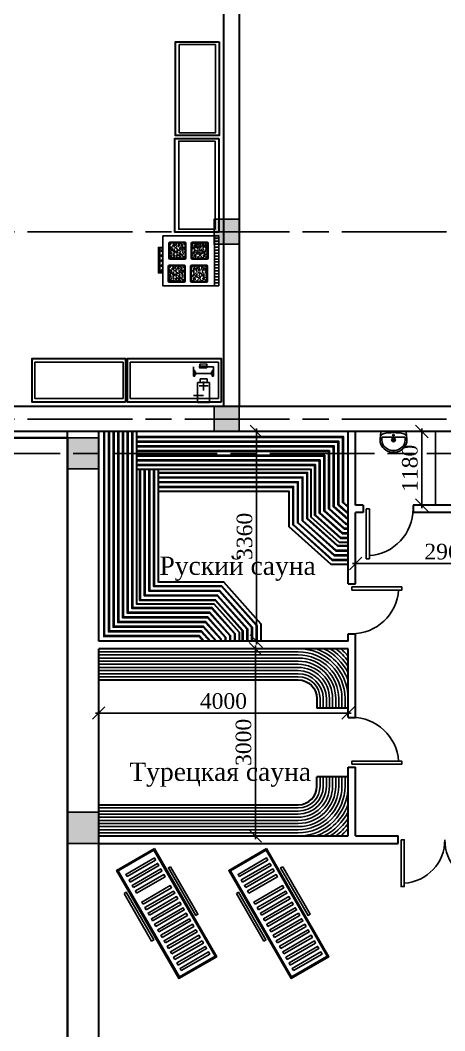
# Model space of a CAD drawing. Header units: inches. Extents: x 2870606 to 3671143, y -733551 to -473558.
# Drawn here: x 3140853 to 3147663, y -618146 to -601957 of the extents above; entities that cross this region are included whole.
import ezdxf

# ---------------------------------------------------------------- set-up
doc = ezdxf.new("R2010")
doc.units = ezdxf.units.IN
doc.header["$MEASUREMENT"] = 0
doc.linetypes.add('ACAD_ISO08W100', pattern=[36, 24, -3, 6, -3])
doc.layers.add('-OZTI Tefriş', color=170, linetype='Continuous')
doc.layers.add('ШРИФТ', color=7, linetype='Continuous')
doc.layers.add('_0', color=7, linetype='Continuous', lineweight=25)
doc.styles.add('GENERATED_STYLE_1', font='times.ttf')
doc.styles.add('J~stule', font='dutch.ttf')
doc.dimstyles.new('J~style', dxfattribs={"dimscale": 100, "dimtxt": 2.5, "dimasz": 2, "dimexe": 0.55, "dimexo": 0.725, "dimtad": 1, "dimdec": 0, "dimdsep": 46, "dimtxsty": 'J~stule', "dimblk": 'OBLIQUE', "dimcen": 2, "dimdle": 0.5, "dimadec": 0, "dimazin": 0, "dimtfac": 1, "dimtdec": 0, "dimtmove": 0, "dimatfit": 3, "dimfxl": 1, "dimarcsym": 0})
pattern_1 = [(185, (3143097.72, -605413.34), (-46.2807, 55.155), [7.5, -82.5]), (130, (3143097.72, -605413.34), (-43.377, -62.999), [6, -66]), (235.451, (3143093.86, -605408.74), (-89.6575, -7.844), [6.374, -70.114]), (181.184, (3143083.58, -605427.48), (-63.761, 87.169), [11.25, -123.75]), (231.636, (3143078.26, -605420.22), (-134.971, -2.79), [9.561, -105.171]), (126.184, (3143083.58, -605427.48), (-134.971, -2.79), [9, -99]), (156, (3143080.04, -605416.874), (-13.7382, 70.677), [7.5, -82.5]), (101, (3143080.04, -605416.874), (-68.481, -34.071), [6, -66]), (206.451, (3143078.896, -605410.984), (-82.219, 36.6064), [6.374, -70.114]), (172.5, (3143097.718, -605413.339), (-24.399, -22.6793), [0, -65.2, 0, -67, 0, -66.25]), (142.5, (3143097.718, -605413.34), (-46.491, -9.2873), [0, -38.2, 0, -63.7, 0, -25.25]), (102.5, (3143113.487, -605429.107), (-36.1521, 39.3418), [0, -25, 0, -78, 0, -103.5]), (92.5, (3143120.558, -605436.18), (-48.316, 34.159), [0, -32.5, 0, -51.8, 0, -73.5])]
pattern_2 = [(185, (3143087.315, -605782.84), (-46.2807, 55.155), [7.5, -82.5]), (130, (3143087.315, -605782.84), (-43.377, -62.999), [6, -66]), (235.451, (3143083.46, -605778.24), (-89.6575, -7.844), [6.374, -70.114]), (181.184, (3143073.17, -605796.98), (-63.761, 87.169), [11.25, -123.75]), (231.636, (3143067.86, -605789.72), (-134.971, -2.79), [9.561, -105.171]), (126.184, (3143073.17, -605796.98), (-134.971, -2.79), [9, -99]), (156, (3143069.64, -605786.37), (-13.7382, 70.677), [7.5, -82.5]), (101, (3143069.64, -605786.37), (-68.481, -34.071), [6, -66]), (206.451, (3143068.49, -605780.48), (-82.219, 36.6064), [6.374, -70.114]), (172.5, (3143087.315, -605782.837), (-24.399, -22.6793), [0, -65.2, 0, -67, 0, -66.25]), (142.5, (3143087.315, -605782.837), (-46.491, -9.2873), [0, -38.2, 0, -63.7, 0, -25.25]), (102.5, (3143103.084, -605798.606), (-36.1521, 39.3418), [0, -25, 0, -78, 0, -103.5]), (92.5, (3143110.155, -605805.677), (-48.316, 34.159), [0, -32.5, 0, -51.8, 0, -73.5])]

# ---------------------------------------------------------------- blocks, each defined once
blk = doc.blocks.new('mashina vzbivalynaya MV-25(UKM-14)')
for p, q in [((1102.9, 750, 54.5), (1110.9, 750, 54.5)), ((1103.2, 735.9, 54.5), (1102.9, 750, 54.5)), ((1103.2, 735.9, 54.5), (1102.9, 750, 54.5)), ((1102.9, 750, 54.5), (1106.9, 750, 46.5)), ((1107.2, 736, 46.5), (1106.9, 750, 46.5)), ((1110.9, 750, 46.5), (1106.9, 750, 46.5)), ((1106.9, 750, 46.5), (1107.2, 736, 46.5)), ((1106.9, 750, 46.5), (1107.2, 736, 46.5)), ((1108.3, 734.1, 46.5), (1108.1, 752.3, 46.5)), ((1108.9, 763.3, 11.5), (1115.9, 763.3, 11.5)), ((1108.9, 763.3, 11.5), (1115.9, 763.3, 11.5)), ((1108.9, 763.3, 11.5), (1108.9, 743.3, 11.5)), ((1110.9, 750, 54.5), (1110.9, 750, 46.5)), ((1111.2, 735.9, 54.5), (1110.9, 750, 54.5)), ((1110.9, 750, 54.5), (1110.9, 750, 46.5)), ((1110.9, 750, 46.5), (1111.2, 735.9, 46.5)), ((1115.9, 763.3, 11.5), (1115.9, 763.3, 38.5)), ((1115.9, 763.3, 38.5), (1127.4, 763.3, 38.5)), ((1115.9, 760.8, 11.5), (1115.9, 763.3, 11.5)), ((1115.9, 763.3, 11.5), (1115.9, 760.8, 11.5)), ((1115.9, 760.8, 38.5), (1115.9, 763.3, 38.5)), ((1115.9, 763.3, 38.5), (1115.9, 760.8, 38.5)), ((1115.9, 763.3, 11.5), (1121.7, 763.3, 11.5)), ((1115.9, 760.8, 11.5), (1115.9, 760.8, 38.5)), ((1115.9, 760.8, 38.5), (1127.4, 760.8, 38.5)), ((1121.7, 763.3, 11.5), (1121.7, 723.3, 11.5)), ((1127.4, 763.3, 38.5), (1127.4, 763.3, 11.5)), ((1127.4, 763.3, 11.5), (1127.4, 760.8, 11.5)), ((1127.4, 760.8, 38.5), (1127.4, 763.3, 38.5)), ((1127.4, 763.3, 38.5), (1127.4, 760.8, 38.5)), ((1127.4, 760.8, 38.5), (1127.4, 760.8, 11.5)), ((1139.9, 750.3, 77), (1132.9, 750.3, 77)), ((1132.9, 750.3, 77), (1132.9, 736.3, 77)), ((1132.9, 750.3, 77), (1132.9, 736.3, 63)), ((1132.9, 736.3, 77), (1132.9, 750.3, 63)), ((1132.9, 750.3, 63), (1132.9, 743.3, 70)), ((1179.9, 755.3, 52), (1139.9, 755.3, 52)), ((1139.9, 755.3, 52), (1139.9, 731.3, 52)), ((1139.9, 743.3, 77), (1139.9, 750.3, 77)), ((1179.9, 743.3, 52), (1179.9, 755.3, 52)), ((1179.9, 755.3, 52), (1179.9, 731.3, 52)), ((1179.9, 731.3, 82), (1179.9, 755.3, 82)), ((1179.9, 755.3, 82), (1179.9, 755.3, 52)), ((1107.2, 736, 46.5), (1103.2, 735.9, 54.5)), ((1103.2, 735.9, 54.5), (1111.2, 735.9, 54.5)), ((1103.2, 735.9, 54.5), (1103.2, 735.9, 54.5)), ((1103.2, 735.9, 54.5), (1111.2, 735.9, 54.5)), ((1107.2, 736, 46.5), (1111.2, 735.9, 46.5)), ((1111.2, 735.9, 54.5), (1111.2, 735.9, 46.5)), ((1121.7, 743.3, 11.5), (1121.7, 743.3, 12.5)), ((1132.9, 736.3, 77), (1139.9, 736.3, 77)), ((1132.9, 736.3, 63), (1132.9, 736.3, 77)), ((1139.9, 736.3, 77), (1139.9, 743.3, 77)), ((1139.9, 731.3, 52), (1179.9, 731.3, 52)), ((1165.9, 723.3, 11.5), (1165.9, 743.3, 11.5)), ((1179.9, 731.3, 52), (1179.9, 731.3, 82)), ((1108.9, 723.3, 11.5), (1115.9, 723.3, 11.5)), ((1127.4, 725.8, 38.5), (1115.9, 725.8, 38.5)), ((1115.9, 725.8, 38.5), (1115.9, 723.3, 38.5)), ((1115.9, 723.3, 38.5), (1115.9, 725.8, 38.5)), ((1115.9, 725.8, 38.5), (1115.9, 725.8, 11.5)), ((1115.9, 725.8, 11.5), (1115.9, 723.3, 11.5)), ((1115.9, 725.8, 38.5), (1121.7, 725.8, 38.5)), ((1115.9, 723.3, 11.5), (1115.9, 723.3, 38.5)), ((1115.9, 723.3, 38.5), (1127.4, 723.3, 38.5)), ((1123.2, 725.8, 38.5), (1120.2, 725.8, 38.5)), ((1120.2, 725.8, 38.5), (1120.2, 725.8, 41.5)), ((1120.2, 725.8, 41.5), (1121.7, 725.8, 41.5)), ((1121.7, 725.8, 38.5), (1121.7, 725.8, 41.5)), ((1121.7, 725.8, 41.5), (1123.2, 725.8, 41.5)), ((1123.2, 725.8, 41.5), (1123.2, 725.8, 38.5)), ((1127.4, 723.3, 11.5), (1127.4, 725.8, 11.5)), ((1127.4, 725.8, 11.5), (1127.4, 725.8, 38.5)), ((1127.4, 725.8, 38.5), (1127.4, 723.3, 38.5)), ((1127.4, 723.3, 38.5), (1127.4, 725.8, 38.5)), ((1127.4, 723.3, 38.5), (1127.4, 723.3, 11.5))]:
    blk.add_line(p, q)
at = {"extrusion": (1, 0, 4.2681e-12)}
for p, q in [((1146.9, 748.3, 11.5), (1146.9, 752.3, 11.5)), ((1146.9, 752.3, 11.5), (1146.9, 748.3, 11.5)), ((1146.9, 752.3, 11.5), (1146.9, 748.3, 26.5)), ((1141.9, 743.3, 11.5), (1137.9, 743.3, 11.5)), ((1137.9, 743.3, 11.5), (1141.9, 743.3, 11.5)), ((1141.9, 743.3, 26.5), (1137.9, 743.3, 11.5)), ((1141.9, 743.3, 11.5), (1141.9, 743.3, 26.5)), ((1146.9, 748.3, 11.5), (1146.9, 748.3, 26.5))]:
    blk.add_line(p, q, dxfattribs=at)
at = {"extrusion": (-3.217e-13, -1, 2.734e-13)}
for p, q in [((1121.7, 743.3, 12), (1121.7, 743.3, 22.8)), ((1151.9, 743.3, 11.5), (1151.9, 743.3, 26.5)), ((1151.9, 743.3, 26.5), (1151.9, 743.3, 11.5)), ((1151.9, 743.3, 11.5), (1155.9, 743.3, 11.5)), ((1155.9, 743.3, 11.5), (1151.9, 743.3, 26.5))]:
    blk.add_line(p, q, dxfattribs=at)
at = {"extrusion": (0, 1, -3.345e-13)}
for p, q in [((1146.9, 738.3, 11.5), (1146.9, 734.3, 11.5)), ((1146.9, 734.3, 11.5), (1146.9, 738.3, 11.5)), ((1146.9, 738.3, 11.5), (1146.9, 738.3, 26.5)), ((1146.9, 738.3, 26.5), (1146.9, 734.3, 11.5))]:
    blk.add_line(p, q, dxfattribs=at)
blk = doc.blocks.new('A$C7B9813AF')
for p, q in [((-75, 147, 41.5), (-69, 147, 41.5)), ((-69, 147, 44.5), (-75, 147, 44.5)), ((-75, 147, 44.5), (-75, 147, 41.5)), ((-69, 147, 44.5), (-72, 147, 44.5)), ((-72, 147, 46.5), (-72, 147, 44.5)), ((-69, 147, 41.5), (-69, 147, 44.5)), ((-37.8, 130.8, 12), (-55.8, 130.8, 12)), ((-55.8, 130.8, 12), (-46.8, 130.8, 12)), ((-48.1, 126, 11.5), (-48.1, 126, 12)), ((-46.8, 121.8, 12), (-46.8, 139.8, 12)), ((-46.8, 130.8, 12), (-46.8, 121.8, 12)), ((-46.8, 130.8, 11.5), (-46.8, 130.8, 12)), ((-69, 114.5, 41.5), (-75, 114.5, 41.5)), ((-75, 114.5, 41.5), (-75, 114.5, 44.5)), ((-75, 114.5, 44.5), (-69, 114.5, 44.5)), ((-75, 114.5, 44.5), (-72, 114.5, 44.5)), ((-72, 113.3, 41.5), (-72, 114.5, 41.5)), ((-72, 114.5, 41.5), (-69, 114.5, 41.5)), ((-72, 114.5, 44.5), (-72, 114.5, 46.5)), ((-69, 114.5, 44.5), (-69, 114.5, 41.5))]:
    blk.add_line(p, q)
blk.add_blockref('mashina vzbivalynaya MV-25(UKM-14)', (-1193.7, -612.5))
blk = doc.blocks.new('90.Ara Tezgah.80')
h = blk.add_hatch()
h.set_pattern_fill('ANSI31', color=256, scale=1.5, angle=45, style=0)
h.set_pattern_definition([(90, (-18579.2706, -3903.8752), (-4.7625, 9e-16), [])])
h.paths.add_polyline_path([(0, -7), (0, 0), (-80, 0), (-80, -7)])
for points in [[(-80, -90), (0, -90), (0, 0), (-80, 0)], [(-80, 0), (0, 0), (0, -7), (-80, -7)]]:
    blk.add_lwpolyline(points, close=True)
blk = doc.blocks.new('_Oblique')
at = {"color": 0, "linetype": 'ByBlock', "lineweight": -2}
blk.add_line((-0.5, -0.5), (0.5, 0.5), dxfattribs=at)
blk = doc.blocks.new('*D212')
at = {"color": 0, "lineweight": -2, "transparency": 16777216}
for p, q in [((3144436, -608545), (3144697, -608545)), ((3144642, -611955), (3144642, -608495)), ((3143657, -611905), (3144697, -611905))]:
    blk.add_line(p, q, dxfattribs=at)
at = {"layer": 'Defpoints', "color": 0, "lineweight": 35, "transparency": 16777216}
for p in [(3144363, -608545), (3144642, -608545), (3143585, -611905, -10)]:
    blk.add_point(p, dxfattribs=at)
at = {"color": 0, "lineweight": -2, "transparency": 16777216, "xscale": 200, "yscale": 200, "zscale": 200}
for p, rotation in [((3144642, -608545), 90), ((3144642, -611905), 270)]:
    blk.add_blockref('_Oblique', p, dxfattribs=dict(at, rotation=rotation))
at = {"color": 0, "transparency": 16777216, "insert": (3144452, -610225), "char_height": 250, "attachment_point": 5, "rotation": 90, "style": 'J~stule'}
blk.add_mtext('3360', dxfattribs=at)
blk = doc.blocks.new('*D213')
at = {"color": 0, "lineweight": -2, "transparency": 16777216}
for p, q in [((3144235, -612025), (3144681, -612025)), ((3144626, -611975), (3144626, -615075)), ((3144235, -615025), (3144681, -615025))]:
    blk.add_line(p, q, dxfattribs=at)
at = {"layer": 'Defpoints', "color": 0, "lineweight": 35, "transparency": 16777216}
for p in [(3144162, -612025, -10), (3144162, -615025, -13), (3144626, -615025)]:
    blk.add_point(p, dxfattribs=at)
at = {"color": 0, "lineweight": -2, "transparency": 16777216, "xscale": 200, "yscale": 200, "zscale": 200}
for p, rotation in [((3144626, -612025), 90), ((3144626, -615025), 270)]:
    blk.add_blockref('_Oblique', p, dxfattribs=dict(at, rotation=rotation))
at = {"color": 0, "transparency": 16777216, "insert": (3144436, -613525), "char_height": 250, "attachment_point": 5, "rotation": 90, "style": 'J~stule'}
blk.add_mtext('3000', dxfattribs=at)
blk = doc.blocks.new('*D215')
at = {"color": 0, "lineweight": -2, "transparency": 16777216}
for p, q in [((3146113, -612752), (3146113, -613110)), ((3146163, -613055), (3142063, -613055)), ((3142113, -613634), (3142113, -613000))]:
    blk.add_line(p, q, dxfattribs=at)
at = {"layer": 'Defpoints', "color": 0, "lineweight": 35, "transparency": 16777216}
for p in [(3146113, -612680, -13), (3142113, -613055), (3142113, -613706, -13)]:
    blk.add_point(p, dxfattribs=at)
at = {"color": 0, "lineweight": -2, "transparency": 16777216, "xscale": 200, "yscale": 200, "zscale": 200, "rotation": 180}
blk.add_blockref('_Oblique', (3142113, -613055), dxfattribs=at)
at = {"color": 0, "lineweight": -2, "transparency": 16777216, "xscale": 200, "yscale": 200, "zscale": 200}
blk.add_blockref('_Oblique', (3146113, -613055), dxfattribs=at)
at = {"color": 0, "transparency": 16777216, "insert": (3144113, -612865), "char_height": 250, "attachment_point": 5, "style": 'J~stule'}
blk.add_mtext('4000', dxfattribs=at)
blk = doc.blocks.new('*D216')
at = {"color": 0, "lineweight": -2, "transparency": 16777216}
for p, q in [((3146233, -610707), (3146233, -610606)), ((3149193, -610707), (3149193, -610606)), ((3146183, -610661), (3149243, -610661))]:
    blk.add_line(p, q, dxfattribs=at)
at = {"layer": 'Defpoints', "color": 0, "lineweight": 35, "transparency": 16777216}
for p in [(3146233, -610779, -13), (3149193, -610661), (3149193, -610779, -24)]:
    blk.add_point(p, dxfattribs=at)
at = {"color": 0, "lineweight": -2, "transparency": 16777216, "xscale": 200, "yscale": 200, "zscale": 200, "rotation": 180}
blk.add_blockref('_Oblique', (3146233, -610661), dxfattribs=at)
at = {"color": 0, "lineweight": -2, "transparency": 16777216, "xscale": 200, "yscale": 200, "zscale": 200}
blk.add_blockref('_Oblique', (3149193, -610661), dxfattribs=at)
at = {"color": 0, "transparency": 16777216, "insert": (3147713, -610471), "char_height": 250, "attachment_point": 5, "style": 'J~stule'}
blk.add_mtext('2960', dxfattribs=at)
blk = doc.blocks.new('hrthrth')
at = {"ltscale": 130}
for p, q in [((-596, 17293), (-596, 15293)), ((104, 17293), (-596, 17293)), ((104, 15293), (104, 17293)), ((183, 16913), (183, 16032)), ((-596, 15293), (104, 15293))]:
    blk.add_line(p, q, dxfattribs=at)
for points in [[(-596, 17293), (-596, 15293), (104, 15293), (104, 17293)], [(-576, 17273), (-576, 15313), (84, 15313), (84, 17273)], [(8, 17123), (8, 17163), (-520, 17163), (-520, 17123)], [(8, 17021), (8, 17061), (-520, 17061), (-520, 17021)], [(-674, 16913), (-674, 16032), (-636, 16032), (-636, 16913)], [(8, 16919), (8, 16959), (-520, 16959), (-520, 16919)], [(8, 16817), (8, 16857), (-520, 16857), (-520, 16817)], [(183, 16913), (183, 16032), (145, 16032), (145, 16913)], [(8, 16612), (8, 16652), (-520, 16652), (-520, 16612)], [(8, 16510), (8, 16550), (-520, 16550), (-520, 16510)], [(8, 16408), (8, 16448), (-520, 16448), (-520, 16408)], [(8, 16305), (8, 16345), (-520, 16345), (-520, 16305)], [(8, 16203), (8, 16243), (-520, 16243), (-520, 16203)], [(8, 16101), (8, 16141), (-520, 16141), (-520, 16101)], [(8, 15999), (8, 16039), (-520, 16039), (-520, 15999)], [(8, 15896), (8, 15936), (-520, 15936), (-520, 15896)], [(8, 15794), (8, 15834), (-520, 15834), (-520, 15794)], [(8, 15692), (8, 15732), (-520, 15732), (-520, 15692)], [(8, 15590), (8, 15630), (-520, 15630), (-520, 15590)], [(8, 15487), (8, 15527), (-520, 15527), (-520, 15487)], [(8, 15385), (8, 15425), (-520, 15425), (-520, 15385)]]:
    blk.add_lwpolyline(points, close=True, dxfattribs=at)
blk = doc.blocks.new('3')
for p, q in [((0, 408), (-135, 420)), ((-90, 25), (-90, 384)), ((0, 0), (0, 408)), ((-318, 204), (-336, 204)), ((-105, 204), (-165, 204)), ((-135, 174), (-135, 234)), ((-48, 204), (-72, 204)), ((-60, 192), (-60, 216)), ((0, 204), (-18, 204)), ((0, 0), (-135, -12))]:
    blk.add_line(p, q)
for centre, radius in [((-135, 204), 30), ((-135, 204), 18), ((-60, 204), 12)]:
    blk.add_circle(centre, radius)
for centre, radius, start, end in [((-96, 354), 60, 14.142, 72.4105), ((-692, 204), 674, 345.858, 14.142), ((-96, 54), 60, 287.5895, 345.858)]:
    blk.add_arc(centre, radius, start, end)
at = {"extrusion": (0, 0, -1)}
for major_axis, ratio, start_param, end_param in [((0, 216), 0.930556, 2.854727, 6.570051), ((0, 186), 0.919354, 2.875298, 6.54948)]:
    blk.add_ellipse((-135, 204), major_axis=major_axis, ratio=ratio, start_param=start_param, end_param=end_param, dxfattribs=at)
blk = doc.blocks.new('*D270')
at = {"color": 0, "lineweight": -2, "transparency": 16777216}
for p, q in [((3147441, -608545), (3147240, -608545)), ((3147295, -609775), (3147295, -608495)), ((3147441, -609725), (3147240, -609725))]:
    blk.add_line(p, q, dxfattribs=at)
at = {"layer": 'Defpoints', "color": 0, "lineweight": 35, "transparency": 16777216}
for p in [(3147295, -608545), (3147513, -608545, -13), (3147513, -609725, -13)]:
    blk.add_point(p, dxfattribs=at)
at = {"color": 0, "lineweight": -2, "transparency": 16777216, "xscale": 200, "yscale": 200, "zscale": 200}
for p, rotation in [((3147295, -608545), 90), ((3147295, -609725), 270)]:
    blk.add_blockref('_Oblique', p, dxfattribs=dict(at, rotation=rotation))
at = {"color": 0, "transparency": 16777216, "insert": (3147104, -609135), "char_height": 250, "attachment_point": 5, "rotation": 90, "style": 'J~stule'}
blk.add_mtext('1180', dxfattribs=at)

msp = doc.modelspace()

# ---------------------------------------------------------------- hatches: boundary and pattern name
at = {"layer": '-OZTI Tefriş'}
h = msp.add_hatch(dxfattribs=at)
h.set_pattern_fill('AR-CONC', color=256, scale=10, angle=495, style=0)
h.set_pattern_definition(pattern_1)
h.paths.add_polyline_path([(3143480.22, -605774.77, 0.41421356), (3143500.22, -605754.77), (3143500.22, -605543.34, 0.41421356), (3143480.22, -605523.34), (3143268.79, -605523.34, 0.41421356), (3143248.79, -605543.34), (3143248.79, -605754.77, 0.41421356), (3143268.79, -605774.77)])
h = msp.add_hatch(dxfattribs=at)
h.set_pattern_fill('AR-CONC', color=256, scale=10, angle=495, style=0)
h.set_pattern_definition(pattern_1)
h.paths.add_polyline_path([(3143838.28, -605774.77, 0.41421356), (3143858.28, -605754.77), (3143858.28, -605543.34, 0.41421356), (3143838.28, -605523.34), (3143626.85, -605523.34, 0.41421356), (3143606.85, -605543.34), (3143606.85, -605754.77, 0.41421356), (3143626.85, -605774.77)])
h = msp.add_hatch(dxfattribs=at)
h.set_pattern_fill('AR-CONC', color=256, scale=10, angle=495, style=0)
h.set_pattern_definition(pattern_2)
h.paths.add_polyline_path([(3143469.82, -606144.27, 0.41421356), (3143489.82, -606124.27), (3143489.82, -605912.84, 0.41421356), (3143469.82, -605892.84), (3143258.39, -605892.84, 0.41421356), (3143238.39, -605912.84), (3143238.39, -606124.27, 0.41421356), (3143258.39, -606144.27)])
h = msp.add_hatch(dxfattribs=at)
h.set_pattern_fill('AR-CONC', color=256, scale=10, angle=495, style=0)
h.set_pattern_definition(pattern_2)
h.paths.add_polyline_path([(3143827.88, -606144.27, 0.41421356), (3143847.88, -606124.27), (3143847.88, -605912.84, 0.41421356), (3143827.88, -605892.84), (3143616.45, -605892.84, 0.41421356), (3143596.45, -605912.84), (3143596.45, -606124.27, 0.41421356), (3143616.45, -606144.27)])
h = msp.add_hatch(color=256)
h.dxf.hatch_style = 1
h.paths.add_polyline_path([(3143963.36, -605545.19), (3143963.36, -605145.19), (3144363.36, -605145.19), (3144363.36, -605545.19)])
h = msp.add_hatch(color=256)
h.dxf.hatch_style = 1
h.paths.add_polyline_path([(3143963.36, -608545.19), (3143963.36, -608145.19), (3144363.36, -608145.19), (3144363.36, -608545.19)])
h = msp.add_hatch(color=256)
h.dxf.hatch_style = 1
h.paths.add_polyline_path([(3141613.37, -609145.19), (3141613.37, -608645.19), (3142113.37, -608645.19), (3142113.37, -609145.19)])
h = msp.add_hatch(color=256)
h.dxf.hatch_style = 1
h.paths.add_polyline_path([(3141613.37, -615145.19), (3141613.37, -614645.19), (3142113.37, -614645.19), (3142113.37, -615145.19)])

# ---------------------------------------------------------------- linework, layer by layer
at = {"layer": '-OZTI Tefriş', "elevation": 999.91}
msp.add_lwpolyline([(3143141.38, -606005.34), (3143071.38, -606005.34), (3143071.38, -605595.13), (3143141.38, -605595.13), (3143141.38, -605605.13), (3143091.38, -605605.13), (3143091.38, -605995.34), (3143141.38, -605995.34), (3143141.38, -606005.34)], dxfattribs=at)
for points in [[(3143141.38, -605666.58), (3143141.38, -605630.13), (3143126.8, -605630.13), (3143126.8, -605666.58)], [(3143126.8, -605655.65), (3143126.8, -605641.07), (3143112.22, -605641.07), (3143112.22, -605655.65)], [(3143126.8, -605735.65), (3143126.8, -605721.07), (3143112.22, -605721.07), (3143112.22, -605735.65)], [(3143141.38, -605746.58), (3143141.38, -605710.13), (3143126.8, -605710.13), (3143126.8, -605746.58)], [(3143141.38, -605826.58), (3143141.38, -605790.13), (3143126.8, -605790.13), (3143126.8, -605826.58)], [(3143126.8, -605815.65), (3143126.8, -605801.07), (3143112.22, -605801.07), (3143112.22, -605815.65)], [(3143126.8, -605895.65), (3143126.8, -605881.07), (3143112.22, -605881.07), (3143112.22, -605895.65)], [(3143126.8, -605975.65), (3143126.8, -605961.07), (3143112.22, -605961.07), (3143112.22, -605975.65)], [(3143141.38, -605906.58), (3143141.38, -605870.13), (3143126.8, -605870.13), (3143126.8, -605906.58)], [(3143141.38, -605986.58), (3143141.38, -605950.13), (3143126.8, -605950.13), (3143126.8, -605986.58)]]:
    msp.add_lwpolyline(points, close=True, dxfattribs=at)
for points in [[(3143237.36, -605766.2), (3143237.36, -605531.91, -0.41421356), (3143257.36, -605511.91), (3143491.65, -605511.91, -0.41421356), (3143511.65, -605531.91), (3143511.65, -605766.2, -0.41421356), (3143491.65, -605786.2), (3143257.36, -605786.2, -0.41421356)], [(3143248.79, -605754.77), (3143248.79, -605543.34, -0.41421356), (3143268.79, -605523.34), (3143480.22, -605523.34, -0.41421356), (3143500.22, -605543.34), (3143500.22, -605754.77, -0.41421356), (3143480.22, -605774.77), (3143268.79, -605774.77, -0.41421356)], [(3143595.43, -605766.2), (3143595.43, -605531.91, -0.41421356), (3143615.43, -605511.91), (3143849.71, -605511.91, -0.41421356), (3143869.71, -605531.91), (3143869.71, -605766.2, -0.41421356), (3143849.71, -605786.2), (3143615.43, -605786.2, -0.41421356)], [(3143606.85, -605754.77), (3143606.85, -605543.34, -0.41421356), (3143626.85, -605523.34), (3143838.28, -605523.34, -0.41421356), (3143858.28, -605543.34), (3143858.28, -605754.77, -0.41421356), (3143838.28, -605774.77), (3143626.85, -605774.77, -0.41421356)], [(3143226.96, -606135.69), (3143226.96, -605901.41, -0.41421356), (3143246.96, -605881.41), (3143481.25, -605881.41, -0.41421356), (3143501.25, -605901.41), (3143501.25, -606135.69, -0.41421356), (3143481.25, -606155.69), (3143246.96, -606155.69, -0.41421356)], [(3143238.39, -606124.27), (3143238.39, -605912.84, -0.41421356), (3143258.39, -605892.84), (3143469.82, -605892.84, -0.41421356), (3143489.82, -605912.84), (3143489.82, -606124.27, -0.41421356), (3143469.82, -606144.27), (3143258.39, -606144.27, -0.41421356)], [(3143585.02, -606135.69), (3143585.02, -605901.41, -0.41421356), (3143605.02, -605881.41), (3143839.31, -605881.41, -0.41421356), (3143859.31, -605901.41), (3143859.31, -606135.69, -0.41421356), (3143839.31, -606155.69), (3143605.02, -606155.69, -0.41421356)], [(3143596.45, -606124.27), (3143596.45, -605912.84, -0.41421356), (3143616.45, -605892.84), (3143827.88, -605892.84, -0.41421356), (3143847.88, -605912.84), (3143847.88, -606124.27, -0.41421356), (3143827.88, -606144.27), (3143616.45, -606144.27, -0.41421356)]]:
    msp.add_lwpolyline(points, format="xyb", close=True, dxfattribs=at)
at = {"lineweight": 30}
for p, q in [((3144113.36, -599545.19), (3144113.36, -608145.19)), ((3144363.36, -599545.19), (3144363.36, -608145.19)), ((3156393.37, -608545.19), (3138413.36, -608545.19)), ((3141613.37, -622432.26, -13.31), (3141613.37, -608545.19, -13.31)), ((3142113.37, -611905.19, -13.31), (3142113.37, -608545.19, -13.31)), ((3146113.37, -610985.21, -13.31), (3146113.37, -608545.19, -13.31)), ((3146233.37, -609725.19, -13.31), (3146233.37, -608545.19, -13.31)), ((3146353.37, -609725.19), (3146233.37, -609725.19)), ((3146233.37, -610985.21, -13.31), (3146233.37, -609845.19, -13.31)), ((3146353.37, -609845.19), (3146233.37, -609845.19)), ((3146353.37, -609725.19), (3146353.37, -609845.19, -13.31)), ((3148813.37, -609725.19), (3147153.37, -609725.19)), ((3147153.37, -609725.19), (3147153.37, -609845.19, -13.31)), ((3149193.37, -609845.19), (3147153.37, -609845.19)), ((3146113.37, -610985.21, 6.61), (3146233.37, -610985.21, 6.61)), ((3146113.37, -611785.21, 6.61), (3146233.37, -611785.21, 6.61)), ((3146113.37, -611905.19, -13.31), (3146113.37, -611785.21, -13.31)), ((3146233.37, -613125.19, -13.31), (3146233.37, -611785.21, -13.31)), ((3146113.37, -611905.19, -4.24), (3142113.37, -611905.19, -13.31)), ((3142113.37, -622422.96, -13.31), (3142113.37, -612025.19, -13.31)), ((3146113.37, -612025.19, -4.24), (3142113.37, -612025.19, -13.31)), ((3146113.37, -613125.19, -13.31), (3146113.37, -612025.19, -13.31)), ((3146113.37, -613125.19, -4.24), (3146233.37, -613125.19, -4.24)), ((3146113.37, -615025.19, -13.31), (3146113.37, -613925.19, -13.31)), ((3146113.37, -613925.19, -4.24), (3146233.37, -613925.19, -4.24)), ((3146233.37, -615025.19, -13.31), (3146233.37, -613925.19, -13.31)), ((3142113.37, -615025.19, -13.31), (3146113.37, -615025.19, -13.31)), ((3146233.37, -615025.19, -13.31), (3146913.37, -615025.19, -13.31)), ((3146913.37, -615145.19), (3146913.37, -615025.19)), ((3142113.37, -615145.19, -13.31), (3146913.37, -615145.19, -13.31))]:
    msp.add_line(p, q, dxfattribs=at)
at = {"color": 252, "linetype": 'ACAD_ISO08W100', "ltscale": 70}
for p, q in [((3193052.28, -605345.19), (3127158.59, -605345.19)), ((3193052.28, -608345.19), (3127158.59, -608345.19)), ((3134774.9, -608895.19, -13.31), (3181975.2, -608895.19, -13.31))]:
    msp.add_line(p, q, dxfattribs=at)
at = {"color": 252, "lineweight": 30}
for p, q in [((3146113.37, -612975.19, -4.24), (3145613.37, -612975.19, -4.24)), ((3146113.37, -614075.19, -4.24), (3145613.37, -614075.19, -4.24))]:
    msp.add_line(p, q, dxfattribs=at)
at = {"color": 0, "lineweight": 30, "ltscale": 100}
for points, elevation in [([(3144045.6, -602305.04), (3144045.6, -603805.04), (3143343.6, -603805.04), (3143343.6, -602305.04)], 999.91), ([(3144036.93, -603850.43), (3144036.93, -605350.43), (3143334.93, -605350.43), (3143334.93, -603850.43)], 999.91), ([(3142544.83, -608077.32), (3141044.83, -608077.32), (3141044.83, -607375.32), (3142544.83, -607375.32)], 142.91), ([(3144074.88, -608076), (3142574.88, -608076), (3142574.88, -607374), (3144074.88, -607374)], 142.91)]:
    msp.add_lwpolyline(points, close=True, dxfattribs=dict(at, elevation=elevation))
for points, elevation in [([(3143987.06, -602347.68), (3143987.06, -603760.84), (3143404.6, -603760.84), (3143404.6, -602347.68)], 999.91), ([(3143978.39, -603893.07), (3143978.39, -605306.23), (3143395.93, -605306.23), (3143395.93, -603893.07)], 999.91), ([(3142502.18, -608018.79), (3141089.02, -608018.79), (3141089.02, -607436.32), (3142502.18, -607436.32)], 142.91), ([(3144032.23, -608017.46), (3142619.07, -608017.46), (3142619.07, -607435), (3144032.23, -607435)], 142.91), ([(3141613.37, -608645.19), (3142113.37, -608645.19), (3142113.37, -609145.19), (3141613.37, -609145.19)], -13.31), ([(3146403.37, -609785.19), (3146403.37, -610585.19), (3146453.37, -610585.19), (3146453.37, -609785.19)], -6.65), ([(3146173.37, -611035.21), (3146973.37, -611035.21), (3146973.37, -611085.21), (3146173.37, -611085.21)], -4.24), ([(3146173.37, -613875.19), (3146973.37, -613875.19), (3146973.37, -613825.19), (3146173.37, -613825.19)], -4.24), ([(3141613.37, -614645.19), (3142113.37, -614645.19), (3142113.37, -615145.19), (3141613.37, -615145.19)], -13.31), ([(3146963.37, -615085.19), (3146963.37, -615835.19), (3147013.37, -615835.19), (3147013.37, -615085.19)], -2.85)]:
    msp.add_lwpolyline(points, close=True, dxfattribs=dict(elevation=elevation))
for points in [[(3144363.36, -605145.19), (3144363.36, -605545.19), (3143963.36, -605545.19), (3143963.36, -605145.19)], [(3144363.36, -608145.19), (3144363.36, -608545.19), (3143963.36, -608545.19), (3143963.36, -608145.19)]]:
    msp.add_lwpolyline(points, close=True)
at = {"lineweight": 30}
msp.add_lwpolyline([(3156513.37, -608145.19), (3138413.36, -608145.19)], dxfattribs=at)
at = {"color": 253, "elevation": -6.22}
for points in [[(3142193.09, -608545.21), (3142193.11, -611830.21), (3143721.88, -611830.19), (3143788.91, -611905.19)], [(3142208.09, -608545.21), (3142208.11, -611815.21), (3143728.59, -611815.19), (3143809.03, -611905.19)], [(3142268.09, -608545.21), (3142268.11, -611755.21), (3143755.43, -611755.19), (3143889.5, -611905.19)], [(3142283.09, -608545.21), (3142283.11, -611740.21), (3143762.14, -611740.19), (3143909.62, -611905.19)], [(3142343.09, -608545.21), (3142343.11, -611680.21), (3143788.99, -611680.19), (3143988.37, -611903.26), (3143988.37, -611905.19)], [(3142358.09, -608545.21), (3142358.11, -611665.21), (3143795.7, -611665.19), (3144003.37, -611897.53), (3144003.37, -611905.19)], [(3142418.09, -608545.21), (3142418.11, -611605.21), (3143822.55, -611605.19), (3144063.37, -611874.62), (3144063.37, -611905.19)], [(3142433.09, -608545.21), (3142433.11, -611590.21), (3143829.26, -611590.19), (3144078.37, -611868.9), (3144078.37, -611905.19)], [(3142493.09, -608545.21), (3142493.11, -611530.21), (3143856.1, -611530.19), (3144138.37, -611845.99), (3144138.37, -611905.19)], [(3142508.09, -608545.21), (3142508.11, -611515.21), (3143862.81, -611515.19), (3144153.37, -611840.26), (3144153.37, -611905.19)], [(3142568.09, -608545.21), (3142568.11, -611455.21), (3143889.66, -611455.19), (3144213.37, -611817.36), (3144213.37, -611905.19)], [(3142583.09, -608545.21), (3142583.11, -611440.21), (3143896.37, -611440.19), (3144228.37, -611811.63), (3144228.37, -611905.19)], [(3142643.09, -608545.21), (3142643.11, -611380.21), (3143923.21, -611380.19), (3144288.37, -611788.73), (3144288.37, -611905.19)], [(3142658.09, -608545.21), (3142658.11, -611365.21), (3143929.93, -611365.19), (3144303.37, -611783), (3144303.37, -611905.19)], [(3142718.09, -608624.93), (3146038.37, -608624.91), (3146038.37, -609678.42), (3146113.37, -609745.46)], [(3142718.09, -608639.93), (3146023.37, -608639.91), (3146023.37, -609685.13), (3146113.37, -609765.58)], [(3142718.09, -608699.93), (3145963.37, -608699.91), (3145963.37, -609711.98), (3146113.37, -609846.05)], [(3142718.09, -608714.93), (3145948.37, -608714.91), (3145948.37, -609718.69), (3146113.37, -609866.17)], [(3142718.09, -608774.93), (3145888.37, -608774.91), (3145888.37, -609745.54), (3146111.43, -609944.91), (3146113.37, -609944.91)], [(3142718.09, -608789.93), (3145873.37, -608789.91), (3145873.37, -609752.25), (3146105.71, -609959.91), (3146113.37, -609959.91)], [(3142718.09, -608849.93), (3145813.37, -608849.91), (3145813.37, -609779.09), (3146082.8, -610019.91), (3146113.37, -610019.91)], [(3142718.09, -608864.93), (3145798.37, -608864.91), (3145798.37, -609785.8), (3146077.07, -610034.91), (3146113.37, -610034.91)], [(3142718.09, -608924.93), (3145738.37, -608924.91), (3145738.37, -609812.65), (3146054.17, -610094.91), (3146113.37, -610094.91)], [(3142718.09, -608939.93), (3145723.37, -608939.91), (3145723.37, -609819.36), (3146048.44, -610109.91), (3146113.37, -610109.91)], [(3142718.09, -608999.93), (3145663.37, -608999.91), (3145663.37, -609846.21), (3146025.53, -610169.91), (3146113.37, -610169.91)], [(3142718.09, -609014.93), (3145648.37, -609014.91), (3145648.37, -609852.92), (3146019.81, -610184.91), (3146113.37, -610184.91)], [(3142718.09, -609074.93), (3145588.37, -609074.91), (3145588.37, -609879.76), (3145996.9, -610244.91), (3146113.37, -610244.91)], [(3142718.09, -609089.93), (3145573.37, -609089.91), (3145573.37, -609886.47), (3145991.17, -610259.91), (3146113.37, -610259.91)], [(3142768.09, -609149.93), (3142768.11, -611255.21), (3143979.14, -611255.19), (3144413.37, -611741), (3144413.37, -611905.19)], [(3142783.09, -609149.93), (3142783.11, -611240.21), (3143985.85, -611240.19), (3144428.37, -611735.28), (3144428.37, -611905.19)], [(3142843.09, -609149.93), (3142843.11, -611180.21), (3144012.7, -611180.19), (3144488.37, -611712.37), (3144488.37, -611905.19)], [(3142858.09, -609149.93), (3142858.11, -611165.21), (3144019.41, -611165.19), (3144503.37, -611706.65), (3144503.37, -611905.19)], [(3142918.09, -609149.93), (3142918.11, -611105.21), (3144046.25, -611105.19), (3144563.37, -611683.74), (3144563.37, -611905.19)], [(3142933.09, -609149.93), (3142933.11, -611090.21), (3144052.97, -611090.19), (3144578.37, -611678.01), (3144578.37, -611905.19)], [(3142993.09, -609149.93), (3142993.11, -611030.21), (3144079.81, -611030.19), (3144638.37, -611655.11), (3144638.37, -611905.19)], [(3143008.09, -609149.93), (3143008.11, -611015.21), (3144086.52, -611015.19), (3144653.37, -611649.38), (3144653.37, -611905.19)], [(3143068.09, -609199.93), (3145463.37, -609199.91), (3145463.37, -609935.69), (3145949.18, -610369.91), (3146113.37, -610369.91)], [(3143068.09, -609214.93), (3145448.37, -609214.91), (3145448.37, -609942.4), (3145943.45, -610384.91), (3146113.37, -610384.91)], [(3143068.09, -609274.93), (3145388.37, -609274.91), (3145388.37, -609969.25), (3145920.55, -610444.91), (3146113.37, -610444.91)], [(3143068.09, -609289.93), (3145373.37, -609289.91), (3145373.37, -609975.96), (3145914.82, -610459.91), (3146113.37, -610459.91)], [(3143068.09, -609349.93), (3145313.37, -609349.91), (3145313.37, -610002.8), (3145891.91, -610519.91), (3146113.37, -610519.91)], [(3143068.09, -609364.93), (3145298.37, -609364.91), (3145298.37, -610009.51), (3145886.19, -610534.91), (3146113.37, -610534.91)], [(3143068.09, -609424.93), (3145238.37, -609424.91), (3145238.37, -610036.36), (3145863.28, -610594.91), (3146113.37, -610594.91)], [(3143068.09, -609439.93), (3145223.37, -609439.91), (3145223.37, -610043.07), (3145857.56, -610609.91), (3146113.37, -610609.91)]]:
    msp.add_lwpolyline(points, dxfattribs=at)
at = {"color": 252, "lineweight": 30, "elevation": -6.22}
for points in [[(3142718.09, -608545.21), (3142718.11, -611305.21), (3143956.77, -611305.19), (3144363.37, -611760.09), (3144363.37, -611905.19)], [(3142718.09, -609149.93), (3145513.37, -609149.91), (3145513.37, -609913.32), (3145968.27, -610319.91), (3146113.37, -610319.91)], [(3143068.09, -609149.93), (3143068.11, -610955.21), (3144113.37, -610955.19), (3144713.37, -611626.47), (3144713.37, -611905.19)], [(3143068.09, -609499.93), (3145163.37, -609499.91), (3145163.37, -610069.91), (3145834.65, -610669.91), (3146113.37, -610669.91)]]:
    msp.add_lwpolyline(points, dxfattribs=at)
at = {"color": 1, "lineweight": 35, "elevation": -13.31}
msp.add_lwpolyline([(3141613.37, -608645.19), (3136613.36, -608645.19), (3136613.36, -620876.76), (3141613.37, -620876.76)], close=True, dxfattribs=at)
at = {"color": 253, "elevation": -4.24}
for points in [[(3142113.37, -612075.19), (3145313.37, -612075.19, -0.41421356), (3146063.37, -612825.19), (3146063.37, -612975.19)], [(3146113.37, -612825.19, 0.41421329), (3145313.37, -612025.19)], [(3146113.37, -612537.96, 0.22398537), (3145600.6, -612025.19, 0.22398537)], [(3146113.37, -612412.88, 0.15600539), (3145725.68, -612025.19, 0.15600539)], [(3146113.37, -612312.84, 0.10830898), (3145825.71, -612025.19, 0.10830898)], [(3146113.37, -612225.19, 0.07106781), (3145913.37, -612025.19, 0.07106781)], [(3146113.37, -612145.11, 0.04044741), (3145993.44, -612025.19, 0.04044741)], [(3142113.37, -612125.19), (3145313.37, -612125.19, -0.41421356), (3146013.37, -612825.19), (3146013.37, -612975.19)], [(3142113.37, -612175.19), (3145313.37, -612175.19, -0.41421356), (3145963.37, -612825.19), (3145963.37, -612975.19)], [(3142113.37, -612225.19), (3145313.37, -612225.19, -0.41421356), (3145913.37, -612825.19), (3145913.37, -612975.19)], [(3142113.37, -612275.19), (3145313.37, -612275.19, -0.41421356), (3145863.37, -612825.19), (3145863.37, -612975.19)], [(3142113.37, -612325.19), (3145313.37, -612325.19, -0.41421356), (3145813.37, -612825.19), (3145813.37, -612975.19)], [(3142113.37, -612375.19), (3145313.37, -612375.19, -0.41421356), (3145763.37, -612825.19), (3145763.37, -612975.19)], [(3142113.37, -612425.19), (3145313.37, -612425.19, -0.41421356), (3145713.37, -612825.19), (3145713.37, -612975.19)], [(3142113.37, -612475.19), (3145313.37, -612475.19, -0.41421356), (3145663.37, -612825.19), (3145663.37, -612975.19)], [(3142113.37, -614575.19), (3145313.37, -614575.19, 0.41421356), (3145663.37, -614225.19), (3145663.37, -614075.19)], [(3142113.37, -614625.19), (3145313.37, -614625.19, 0.41421356), (3145713.37, -614225.19), (3145713.37, -614075.19)], [(3142113.37, -614675.19), (3145313.37, -614675.19, 0.41421356), (3145763.37, -614225.19), (3145763.37, -614075.19)], [(3142113.37, -614725.19), (3145313.37, -614725.19, 0.41421356), (3145813.37, -614225.19), (3145813.37, -614075.19)], [(3142113.37, -614775.19), (3145313.37, -614775.19, 0.41421356), (3145863.37, -614225.19), (3145863.37, -614075.19)], [(3142113.37, -614825.19), (3145313.37, -614825.19, 0.41421356), (3145913.37, -614225.19), (3145913.37, -614075.19)], [(3142113.37, -614875.19), (3145313.37, -614875.19, 0.41421356), (3145963.37, -614225.19), (3145963.37, -614075.19)], [(3142113.37, -614925.19), (3145313.37, -614925.19, 0.41421356), (3146013.37, -614225.19), (3146013.37, -614075.19)], [(3142113.37, -614975.19), (3145313.37, -614975.19, 0.41421356), (3146063.37, -614225.19), (3146063.37, -614075.19)], [(3146113.37, -614225.19, -0.41421329), (3145313.37, -615025.19)], [(3146113.37, -614512.42, -0.22398537), (3145600.6, -615025.19, -0.22398537)], [(3146113.37, -614637.5, -0.15600539), (3145725.68, -615025.19, -0.15600539)], [(3146113.37, -614737.54, -0.10830898), (3145825.71, -615025.19, -0.10830898)], [(3146113.37, -614825.19, -0.07106781), (3145913.37, -615025.19, -0.07106781)], [(3146113.37, -614905.26, -0.04044741), (3145993.44, -615025.19, -0.04044741)]]:
    msp.add_lwpolyline(points, format="xyb", dxfattribs=at)
at = {"color": 252, "lineweight": 30, "elevation": -4.24}
for points in [[(3142113.37, -612525.19), (3145313.37, -612525.19, -0.41421356), (3145613.37, -612825.19), (3145613.37, -612975.19)], [(3142113.37, -614525.19), (3145313.37, -614525.19, 0.41421356), (3145613.37, -614225.19), (3145613.37, -614075.19)]]:
    msp.add_lwpolyline(points, format="xyb", dxfattribs=at)
for centre, radius, start, end in [((3146403.37, -609785.19, -6.65), 750, 273.822554, 360), ((3146173.37, -611035.21, -4.24), 750, 270, 356.177446), ((3146173.37, -613875.19, -4.24), 750, 3.822554, 90), ((3146963.37, -615085.19, -2.85), 700, 274.096044, 0), ((3148363.37, -615085.19, -2.85), 700, 180, 265.903956)]:
    msp.add_arc(centre, radius, start, end)
at = {"layer": '_0'}
msp.add_line((3147513.37, -609725.19, -13.31), (3147513.37, -608545.19, -13.31), dxfattribs=at)

# ---------------------------------------------------------------- block references
at = {"layer": '-OZTI Tefriş', "xscale": 10, "yscale": 10, "zscale": 10, "rotation": 270}
msp.add_blockref('90.Ara Tezgah.80', (3144038.88, -606210.43, 999.91), dxfattribs=at)
at = {"xscale": 8, "yscale": 8, "zscale": 10, "rotation": 270}
msp.add_blockref('A$C7B9813AF', (3142747.49, -608190.44, 999.91), dxfattribs=at)
at = {"rotation": 90.00000000000001}
msp.add_blockref('3', (3147044.57, -608545.19), dxfattribs=at)
at = {"xscale": -1, "rotation": 29.9999999999999}
for p in [(3151136.09, -630500.95), (3152936.05, -630500.95)]:
    msp.add_blockref('hrthrth', p, dxfattribs=at)

# ---------------------------------------------------------------- texts
at = {"layer": 'ШРИФТ', "style": 'GENERATED_STYLE_1'}
for s, p in [('Руский сауна', (3143087.12, -610842.1)), ('Турецкая сауна', (3142604.14, -614141.87))]:
    msp.add_text(s, height=292.5, dxfattribs=at).set_placement(p)

# ---------------------------------------------------------------- dimensions: what is measured, and where the dimension line sits
for base, p1, p2, picture, middle in [((3144641.96, -608545.19), (3143584.57, -611905.19, -9.97), (3144363.36, -608545.19), '*D212', (3144451.94, -610225.19)), ((3147294.64, -608545.19), (3147513.37, -609725.19, -13.31), (3147513.37, -608545.19, -13.31), '*D270', (3147103.58, -609135.19)), ((3144626.47, -615025.19), (3144162.47, -612025.19, -10.21), (3144162.47, -615025.19, -13.31), '*D213', (3144436.45, -613525.19))]:
    dim = msp.add_linear_dim(base=base, p1=p1, p2=p2, angle=90, dimstyle='J~style', override={"dimdec": 1, "dimtdec": 1})
    dim.commit()
    dim.dimension.update_dxf_attribs({"geometry": picture, "text_midpoint": middle})
for base, p1, p2, picture, middle in [((3149193.37, -610661.5), (3146233.37, -610779.05, -13.31), (3149193.37, -610779.05, -24.22), '*D216', (3147713.37, -610471.48)), ((3142113.37, -613055.27), (3146113.37, -612679.95, -13.31), (3142113.37, -613706, -13.31), '*D215', (3144113.37, -612865.25))]:
    dim = msp.add_linear_dim(base=base, p1=p1, p2=p2, dimstyle='J~style', override={"dimdec": 1, "dimtdec": 1})
    dim.commit()
    dim.dimension.update_dxf_attribs({"geometry": picture, "text_midpoint": middle})

doc.saveas('drawing.dxf')
